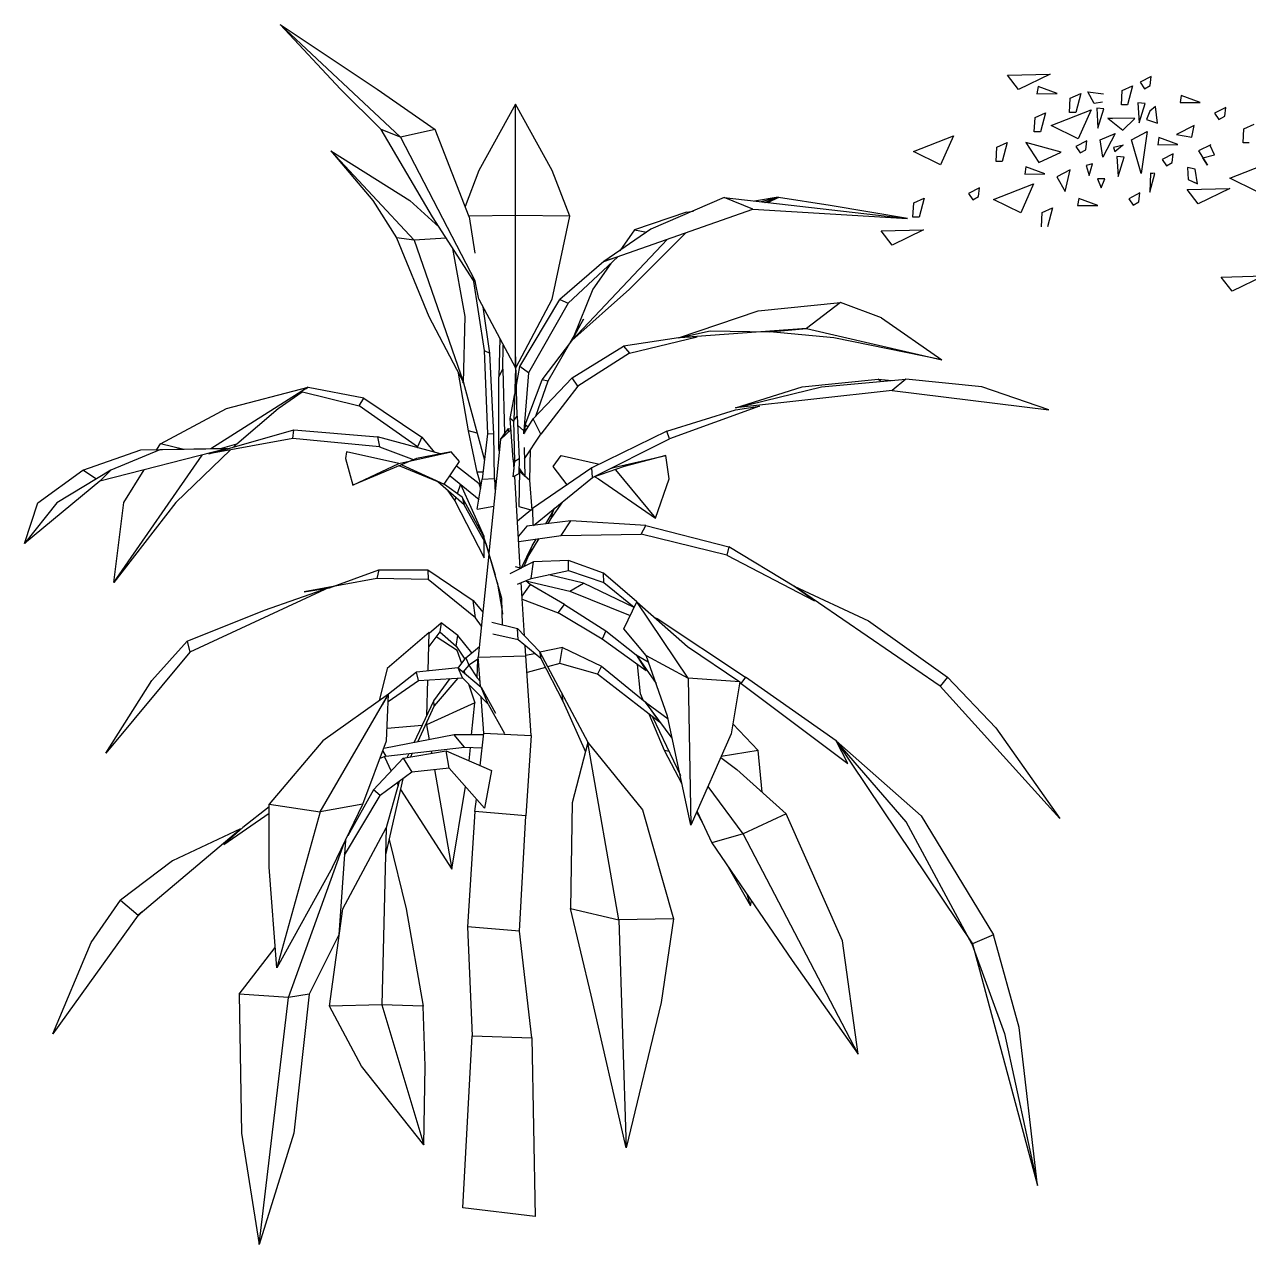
# Model space of a CAD drawing. Header units: millimetres. Extents: x 577 to 2337, y 236 to 943.
# Drawn here: x 816.012 to 817.396, y 705.875 to 707.254 of the extents above; entities that cross this region are included whole.
import ezdxf

# ---------------------------------------------------------------- set-up
doc = ezdxf.new("R2010")
doc.units = ezdxf.units.MM
doc.header["$LTSCALE"] = 0.01
doc.linetypes.add('SOLID_LINE', pattern=[0])
doc.layers.add('06-Furn', color=4, linetype='Continuous')

# ---------------------------------------------------------------- blocks, each defined once
blk = doc.blocks.new('Tree 27')
at = {"layer": '06-Furn', "color": 88, "linetype": 'SOLID_LINE'}
for p, q in [((843.0305, 567.3714), (843.0378, 567.4399)), ((843.2462, 567.1498), (843.286, 567.4061)), ((842.8644, 567.3417), (842.8608, 567.2659)), ((842.9078, 567.3092), (842.8644, 567.3417)), ((843.1028, 567.3244), (843.0305, 567.3714)), ((843.1209, 567.3569), (843.1028, 567.3244)), ((842.8608, 567.2659), (842.9078, 567.2695)), ((842.9078, 567.2695), (842.9078, 567.3092)), ((843.398, 567.2509), (843.2462, 567.1498)), ((842.7621, 567.2235), (842.6674, 567.1455)), ((842.702, 567.1183), (842.7621, 567.2235)), ((842.6674, 567.1455), (842.702, 567.1183)), ((842.8644, 567.1216), (842.8572, 567.0025)), ((842.9186, 567.0747), (842.8644, 567.1216)), ((843.0162, 567.1505), (843.0089, 567.0675)), ((843.0776, 567.1396), (843.0157, 567.145)), ((843.0595, 567.0693), (843.0776, 567.1396)), ((843.1768, 566.8915), (843.3001, 567.1172)), ((843.3001, 567.1172), (843.2842, 566.9058)), ((842.4778, 567.0458), (842.4742, 566.97)), ((842.5211, 567.0133), (842.4778, 567.0458)), ((842.8572, 567.0025), (842.9186, 567.0747)), ((842.9186, 567.0747), (842.9186, 567.0747)), ((843.0089, 567.0675), (843.1101, 567.0711)), ((843.1101, 567.0711), (843.0595, 567.0693)), ((843.7371, 566.8039), (843.8604, 567.0296)), ((843.8604, 567.0296), (843.8445, 566.8182)), ((842.4742, 566.97), (842.5211, 566.9736)), ((842.5211, 566.9736), (842.5211, 567.0133)), ((842.7415, 566.9375), (842.6476, 566.9772)), ((842.6476, 566.9772), (842.6548, 566.9339)), ((842.9138, 566.9781), (842.8191, 566.9001)), ((842.8538, 566.8729), (842.9138, 566.9781)), ((843.0956, 566.9953), (843.0631, 566.9592)), ((843.0631, 566.9592), (843.1282, 566.9267)), ((843.1788, 566.9628), (843.0956, 566.9953)), ((843.1282, 566.9267), (843.1788, 566.9628)), ((843.1788, 566.9628), (843.1535, 566.9447)), ((842.4633, 566.8509), (842.4706, 566.9195)), ((842.4706, 566.9195), (842.5537, 566.8365)), ((842.6006, 566.9321), (842.5753, 566.896)), ((842.5753, 566.896), (842.6837, 566.8419)), ((842.6837, 566.8419), (842.6006, 566.9321)), ((842.6548, 566.9339), (842.6873, 566.8906)), ((842.6873, 566.8906), (842.7415, 566.9375)), ((842.8191, 566.9001), (842.8538, 566.8729)), ((842.9475, 566.9267), (842.9439, 566.8509)), ((842.9909, 566.8942), (842.9475, 566.9267)), ((842.9909, 566.8545), (842.9909, 566.8942)), ((843.2842, 566.9058), (843.1768, 566.8915)), ((842.5356, 566.804), (842.4633, 566.8509)), ((842.5537, 566.8365), (842.5356, 566.804)), ((842.6476, 566.8329), (842.5645, 566.6921)), ((842.6729, 566.7354), (842.6476, 566.8329)), ((842.7488, 566.7499), (842.7524, 566.8581)), ((842.7524, 566.8581), (842.9547, 566.6993)), ((842.9439, 566.8509), (842.9909, 566.8545)), ((843.8445, 566.8182), (843.7371, 566.8039)), ((842.3658, 566.6669), (842.4233, 566.7437)), ((842.5645, 566.6921), (842.6729, 566.7354)), ((842.9547, 566.6993), (842.7488, 566.7499)), ((842.9945, 566.7715), (842.98, 566.7499)), ((842.98, 566.7499), (842.9872, 566.7607)), ((842.98, 566.7499), (843.0776, 566.6885)), ((843.0776, 566.6885), (842.9945, 566.7715)), ((842.4453, 566.6669), (842.3658, 566.6669)), ((842.4633, 566.7138), (842.4453, 566.6669)), ((842.5031, 566.7012), (842.4778, 566.6651)), ((842.4778, 566.6651), (842.5862, 566.6109)), ((842.5862, 566.6109), (842.5031, 566.7012)), ((842.5645, 566.6921), (842.5785, 566.7159)), ((842.6548, 566.5875), (842.6657, 566.6849)), ((842.6657, 566.6849), (842.7524, 566.5478)), ((842.7524, 566.6921), (842.7343, 566.6344)), ((842.7596, 566.6272), (842.7488, 566.6885)), ((842.8174, 566.6596), (842.7921, 566.6236)), ((842.9005, 566.5694), (842.8174, 566.6596)), ((842.3464, 566.5566), (842.3536, 566.6252)), ((842.3536, 566.6252), (842.4367, 566.5422)), ((842.4308, 566.3745), (842.4706, 566.6308)), ((842.4706, 566.6308), (842.5826, 566.4756)), ((842.7524, 566.5478), (842.6548, 566.5875)), ((842.7343, 566.6344), (842.7596, 566.6272)), ((842.7921, 566.6236), (842.9005, 566.5694)), ((843.0523, 566.6344), (843.0487, 566.5586)), ((843.0956, 566.6019), (843.0523, 566.6344)), ((843.0956, 566.5622), (843.0956, 566.6019)), ((842.0356, 566.2985), (842.1589, 566.5242)), ((842.1589, 566.5242), (842.143, 566.3127)), ((842.2815, 566.5017), (842.1868, 566.4238)), ((842.2215, 566.3965), (842.2815, 566.5017)), ((842.4186, 566.5097), (842.3464, 566.5566)), ((842.4367, 566.5422), (842.4186, 566.5097)), ((842.6187, 566.5153), (842.6151, 566.4395)), ((842.6621, 566.4828), (842.6187, 566.5153)), ((843.0487, 566.5586), (843.0956, 566.5622)), ((842.5826, 566.4756), (842.4308, 566.3745)), ((842.6151, 566.4395), (842.6621, 566.4431)), ((842.6621, 566.4431), (842.6621, 566.4828)), ((842.756, 566.4756), (842.7452, 566.4359)), ((842.7452, 566.4359), (842.8066, 566.4215)), ((842.8066, 566.4215), (842.756, 566.4756)), ((842.8716, 566.4936), (842.8499, 566.4539)), ((842.8499, 566.4539), (842.9078, 566.4467)), ((842.9078, 566.4467), (842.8716, 566.4936)), ((842.1868, 566.4238), (842.2215, 566.3965)), ((842.3406, 566.3141), (842.3478, 566.3827)), ((842.3478, 566.3827), (842.4309, 566.2997)), ((842.9897, 566.3754), (842.895, 566.2975)), ((842.9297, 566.2702), (842.9897, 566.3754)), ((842.143, 566.3127), (842.0356, 566.2985)), ((842.4128, 566.2672), (842.3406, 566.3141)), ((842.4309, 566.2997), (842.4128, 566.2672)), ((842.6006, 566.3457), (842.4416, 566.1905)), ((842.5862, 566.1977), (842.6006, 566.3457)), ((842.7199, 566.3385), (842.7163, 566.2482)), ((842.8174, 566.2482), (842.7199, 566.3385)), ((842.895, 566.2975), (842.9297, 566.2702)), ((842.7163, 566.2482), (842.8174, 566.2482)), ((842.4416, 566.1905), (842.5862, 566.1977)), ((842.6645, 566.195), (842.5698, 566.117)), ((842.6045, 566.0898), (842.6645, 566.195)), ((842.858, 566.0635), (842.8653, 566.1321)), ((842.8653, 566.1321), (842.9484, 566.0491)), ((842.3798, 566.0244), (842.387, 566.093)), ((842.387, 566.093), (842.4701, 566.0099)), ((842.5698, 566.117), (842.6045, 566.0898)), ((842.6425, 565.8499), (842.6823, 566.1061)), ((842.6823, 566.1061), (842.7943, 565.9509)), ((842.9303, 566.0166), (842.858, 566.0635)), ((842.452, 565.9775), (842.3798, 566.0244)), ((842.4701, 566.0099), (842.452, 565.9775)), ((842.7943, 565.9509), (842.6425, 565.8499)), ((842.1485, 565.5758), (842.1883, 565.832)), ((842.1883, 565.832), (842.3003, 565.6768)), ((842.5391, 565.8122), (842.5355, 565.7364)), ((842.5825, 565.7798), (842.5391, 565.8122)), ((842.5825, 565.7401), (842.5825, 565.7798)), ((842.5355, 565.7364), (842.5825, 565.7401)), ((842.3003, 565.6768), (842.1485, 565.5758)), ((842.419, 565.4214), (842.4262, 565.4899)), ((842.4262, 565.4899), (842.5093, 565.4069)), ((842.4912, 565.3745), (842.419, 565.4214)), ((842.5093, 565.4069), (842.4912, 565.3745)), ((842.4665, 565.1664), (842.5899, 565.3921)), ((842.5899, 565.3921), (842.5739, 565.1807)), ((842.5739, 565.1807), (842.4665, 565.1664))]:
    blk.add_line(p, q, dxfattribs=at)
blk = doc.blocks.new('gytj')
at = {"layer": '06-Furn', "color": 88, "linetype": 'ByBlock'}
for p, q in [((604.6965, 584.3707), (604.6284, 584.4437)), ((604.6284, 584.4437), (604.7381, 584.3707)), ((604.7643, 584.3164), (604.6284, 584.4437)), ((604.7425, 584.3248), (604.6965, 584.3707)), ((604.7381, 584.3707), (604.8035, 584.3248)), ((604.8944, 584.3535), (604.853, 584.2787)), ((604.8944, 584.0552), (604.8944, 584.3535)), ((604.9359, 584.2787), (604.8944, 584.3535)), ((604.7643, 584.3164), (604.7425, 584.3248)), ((604.8005, 584.2263), (604.7425, 584.3248)), ((604.8035, 584.3248), (604.7643, 584.3164)), ((604.8421, 584.2263), (604.8035, 584.3248)), ((604.7643, 584.3164), (604.8489, 584.1535)), ((604.6856, 584.3009), (604.7333, 584.2447)), ((604.7798, 584.2), (604.6856, 584.3009)), ((604.6856, 584.3009), (604.775, 584.2447)), ((604.853, 584.2787), (604.8377, 584.2378)), ((604.9557, 584.2269), (604.9359, 584.2787)), ((604.7333, 584.2447), (604.7601, 584.2024)), ((604.775, 584.2447), (604.8081, 584.2146)), ((605.1305, 584.248), (605.0475, 584.2123)), ((605.1628, 584.2349), (605.1305, 584.248)), ((605.1305, 584.248), (605.3375, 584.2244)), ((605.1914, 584.2484), (605.1646, 584.2439)), ((605.1914, 584.2484), (605.1722, 584.2431)), ((605.1759, 584.2426), (605.1914, 584.2484)), ((605.1766, 584.2426), (605.1918, 584.248)), ((605.1918, 584.248), (605.1794, 584.2422)), ((605.25, 584.2389), (605.1918, 584.248)), ((604.8469, 584.1542), (604.8005, 584.2263)), ((604.8944, 584.2278), (604.8419, 584.2269)), ((604.8421, 584.2263), (604.8484, 584.185)), ((604.9557, 584.2269), (604.8944, 584.2278)), ((604.9359, 584.1331), (604.9557, 584.2269)), ((604.9945, 584.1756), (605.1628, 584.2349)), ((605.0876, 584.2316), (605.029, 584.2117)), ((605.0876, 584.2316), (605.0957, 584.2328)), ((605.1628, 584.2349), (605.3375, 584.2244)), ((605.3375, 584.2244), (605.25, 584.2389)), ((605.0475, 584.2123), (604.9945, 584.1756)), ((604.7601, 584.2024), (604.7963, 584.1134)), ((604.7798, 584.2), (604.7601, 584.2024)), ((604.8162, 584.2021), (604.7798, 584.2)), ((604.7798, 584.2), (604.8356, 584.0388)), ((604.9581, 584.0863), (605.0658, 584.2006)), ((605.029, 584.2117), (605.0124, 584.1879)), ((605.0235, 584.1444), (605.0867, 584.2079)), ((605.029, 584.2117), (605.0429, 584.209)), ((604.8377, 584.1134), (604.8238, 584.1903)), ((604.9943, 584.1758), (604.9446, 584.1327)), ((604.954, 584.1287), (605.0102, 584.1809)), ((605.0024, 584.1733), (604.9819, 584.1444)), ((604.9952, 584.1759), (604.9943, 584.1758)), ((605.0102, 584.1809), (604.9956, 584.176)), ((605.0069, 584.1798), (605.0067, 584.1797)), ((604.8489, 584.1535), (604.8462, 584.1581)), ((604.8462, 584.1581), (604.8591, 584.0753)), ((604.853, 584.1331), (604.8489, 584.1535)), ((604.9581, 584.0863), (605.0235, 584.1444)), ((604.9819, 584.1444), (604.9596, 584.0896)), ((604.853, 584.1331), (604.8944, 584.0555)), ((604.8951, 584.0563), (604.9359, 584.1331)), ((604.8992, 584.0572), (604.9446, 584.1327)), ((604.9446, 584.1327), (604.954, 584.1287)), ((605.1689, 584.12), (605.2618, 584.1292)), ((605.2618, 584.1292), (605.2236, 584.1)), ((605.3082, 584.1121), (605.2618, 584.1292)), ((604.8654, 584.0723), (604.8578, 584.1245)), ((604.954, 584.1287), (604.909, 584.05)), ((605.0789, 584.0896), (605.1689, 584.12)), ((604.7963, 584.1134), (604.8356, 584.0388)), ((604.8356, 584.0388), (604.8377, 584.1134)), ((604.9714, 584.1104), (604.9311, 584.0404)), ((604.9581, 584.0859), (604.9714, 584.1104)), ((605.3082, 584.1121), (605.3763, 584.0646)), ((604.8768, 584.0886), (604.8755, 584.0452)), ((605.0787, 584.0894), (605.0165, 584.08)), ((605.0235, 584.0723), (605.0998, 584.0905)), ((605.0998, 584.0905), (605.0787, 584.0894)), ((605.2236, 584.1), (605.0789, 584.0896)), ((605.0789, 584.0896), (605.1146, 584.0975)), ((605.1146, 584.0975), (605.1818, 584.0961)), ((605.1818, 584.0961), (605.2236, 584.1)), ((605.2542, 584.0896), (605.1818, 584.0961)), ((605.2236, 584.1), (605.3763, 584.0646)), ((605.3763, 584.0646), (605.2542, 584.0896)), ((604.8591, 584.0753), (604.8654, 584.0723)), ((604.8591, 584.0753), (604.8628, 583.9811)), ((604.8803, 584.0542), (604.8807, 584.0813)), ((604.8962, 584.001), (604.8944, 584.0756)), ((604.9245, 584.0421), (604.9581, 584.0859)), ((604.9587, 584.0442), (605.0165, 584.08)), ((605.0165, 584.08), (605.0235, 584.0723)), ((604.87, 583.9807), (604.8654, 584.0723)), ((605.0235, 584.0723), (604.9651, 584.0349)), ((604.8412, 583.9844), (604.8301, 584.0494)), ((604.8755, 584.0452), (604.8803, 584.0542)), ((604.8803, 584.0542), (604.882, 583.9815)), ((604.8944, 584.0552), (604.8927, 583.996)), ((604.8944, 584.0555), (604.8944, 584.0552)), ((604.8955, 584.0359), (604.8992, 584.0572)), ((604.909, 584.05), (604.8992, 584.0572)), ((604.909, 584.05), (604.9038, 583.9845)), ((604.6601, 584.0337), (604.55, 583.964)), ((604.5676, 584.0094), (604.6601, 584.0337)), ((604.6601, 584.0334), (604.6522, 584.0287)), ((604.6579, 584.0321), (604.6601, 584.0337)), ((604.7231, 584.0211), (604.6601, 584.0334)), ((604.8356, 584.0384), (604.8351, 584.0396)), ((604.8356, 584.0388), (604.8356, 584.0384)), ((604.8356, 584.0384), (604.8593, 583.9513)), ((604.8757, 583.9646), (604.8755, 584.0452)), ((604.9055, 583.9911), (604.9245, 584.0421)), ((604.9145, 583.998), (604.9587, 584.0442)), ((604.9311, 584.0404), (604.9171, 584.0005)), ((604.9651, 584.0349), (604.9232, 583.9807)), ((604.9311, 584.0404), (604.9245, 584.0421)), ((604.9651, 584.0349), (604.9587, 584.0442)), ((605.143, 584.0102), (605.2402, 584.0341)), ((605.143, 584.0102), (605.2186, 584.0341)), ((605.2186, 584.0341), (605.3043, 584.0429)), ((605.2402, 584.0341), (605.3359, 584.0429)), ((605.3043, 584.0429), (605.3202, 584.0413)), ((605.3076, 584.0402), (605.3043, 584.0429)), ((605.3359, 584.0429), (605.3202, 584.0298)), ((605.4216, 584.0341), (605.3359, 584.0429)), ((605.4975, 584.0079), (605.4216, 584.0341)), ((604.6263, 584.0094), (604.6531, 584.0285)), ((604.6522, 584.0287), (604.7176, 584.0125)), ((604.7176, 584.0125), (604.7231, 584.0211)), ((604.7231, 584.0211), (604.7887, 583.9772)), ((604.8885, 583.9984), (604.8938, 584.026)), ((605.3202, 584.0298), (605.143, 584.0102)), ((605.3202, 584.0298), (605.4975, 584.0079)), ((604.4931, 583.9697), (604.5676, 584.0094)), ((604.5796, 583.9697), (604.6263, 584.0094)), ((604.7837, 583.9662), (604.7176, 584.0125)), ((605.0654, 583.9839), (605.143, 584.0079)), ((605.1704, 584.0122), (605.0686, 583.9752)), ((605.143, 584.0079), (605.1704, 584.0122)), ((604.8929, 583.9945), (604.8885, 583.9984)), ((604.8918, 583.9519), (604.8885, 583.9984)), ((604.8927, 583.996), (604.8962, 584.001)), ((604.8938, 583.9496), (604.8927, 583.996)), ((604.8962, 584.001), (604.8986, 583.9525)), ((604.9038, 583.9845), (604.8968, 583.9909)), ((604.904, 583.981), (604.9145, 583.998)), ((604.9055, 583.9911), (604.9045, 583.9818)), ((604.9088, 583.9886), (604.9055, 583.9911)), ((604.9232, 583.9807), (604.9145, 583.998)), ((604.5689, 583.9638), (604.6439, 583.9854)), ((604.6428, 583.9757), (604.6439, 583.9854)), ((604.6439, 583.9854), (604.7385, 583.9774)), ((604.7385, 583.9774), (604.7407, 583.9663)), ((604.8098, 583.9582), (604.7385, 583.9774)), ((604.7887, 583.9772), (604.7837, 583.9662)), ((604.7887, 583.9772), (604.8029, 583.96)), ((604.851, 583.9375), (604.8412, 583.9844)), ((604.851, 583.9818), (604.8412, 583.9844)), ((604.8628, 583.9811), (604.8567, 583.9296)), ((604.87, 583.9807), (604.8628, 583.9811)), ((604.8707, 583.9306), (604.87, 583.9807)), ((604.904, 583.981), (604.9038, 583.9845)), ((604.9047, 583.9525), (604.9232, 583.9807)), ((605.0654, 583.9839), (604.9808, 583.9424)), ((605.0686, 583.9752), (605.0654, 583.9839)), ((604.4054, 583.9399), (604.471, 583.9628)), ((604.5687, 583.9644), (604.4246, 583.9273)), ((604.4924, 583.9628), (604.437, 583.9399)), ((604.471, 583.9628), (604.5687, 583.9644)), ((604.4891, 583.9631), (604.4931, 583.9697)), ((604.5687, 583.9644), (604.4924, 583.9628)), ((604.5194, 583.9634), (604.4931, 583.9697)), ((604.6428, 583.9757), (604.5478, 583.9582)), ((604.5478, 583.9582), (604.5689, 583.9638)), ((604.5609, 583.9642), (604.5796, 583.9697)), ((604.5796, 583.9697), (604.5755, 583.9657)), ((604.7407, 583.9663), (604.6428, 583.9757)), ((604.7407, 583.9663), (604.7798, 583.9517)), ((604.7845, 583.965), (604.7837, 583.9662)), ((604.8768, 583.9672), (604.8757, 583.9646)), ((604.8761, 583.9616), (604.8757, 583.9646)), ((604.9042, 583.9653), (604.9049, 583.9332)), ((604.9106, 583.9287), (604.9114, 583.9628)), ((604.9816, 583.9315), (605.0686, 583.9752)), ((604.4403, 583.8128), (604.5401, 583.9569)), ((604.5724, 583.9627), (604.5105, 583.9034)), ((604.7034, 583.9604), (604.7021, 583.9529)), ((604.7021, 583.9529), (604.7106, 583.9229)), ((604.7625, 583.9474), (604.7034, 583.9604)), ((604.7763, 583.9504), (604.7106, 583.9229)), ((604.7625, 583.9474), (604.8216, 583.9604)), ((604.7824, 583.9529), (604.7763, 583.9504)), ((604.8216, 583.9604), (604.7824, 583.9529)), ((604.8101, 583.9581), (604.8098, 583.9582)), ((604.814, 583.9241), (604.831, 583.9496)), ((604.831, 583.9496), (604.8216, 583.9604)), ((604.8938, 583.9491), (604.8918, 583.9519)), ((604.892, 583.9322), (604.8938, 583.9496)), ((604.8986, 583.9525), (604.8938, 583.9496)), ((604.8986, 583.9525), (604.8984, 583.9357)), ((604.9369, 583.944), (604.9461, 583.9563)), ((604.9461, 583.9563), (604.9895, 583.9466)), ((605.0052, 583.943), (605.0643, 583.9563)), ((605.0643, 583.9563), (605.0172, 583.944)), ((605.0682, 583.9301), (605.0643, 583.9563)), ((604.3546, 583.9029), (604.4054, 583.9399)), ((604.437, 583.9399), (604.376, 583.9029)), ((604.4207, 583.9298), (604.4054, 583.9399)), ((604.437, 583.9399), (604.4246, 583.9273)), ((604.4518, 583.9034), (604.4747, 583.9402)), ((604.7106, 583.9229), (604.7625, 583.9474)), ((604.8142, 583.9238), (604.763, 583.9446)), ((604.7658, 583.9459), (604.814, 583.9241)), ((604.8534, 583.9246), (604.8277, 583.9445)), ((604.8578, 583.9375), (604.851, 583.9375)), ((604.8556, 583.922), (604.851, 583.9375)), ((604.8984, 583.9357), (604.892, 583.9322)), ((604.8988, 583.9386), (604.8984, 583.8987)), ((604.9049, 583.9332), (604.8986, 583.9424)), ((604.8988, 583.9386), (604.8992, 583.9413)), ((604.8988, 583.9386), (604.9106, 583.9287)), ((604.9808, 583.9424), (604.9136, 583.8965)), ((604.9529, 583.9232), (604.9369, 583.944)), ((604.9816, 583.9315), (604.9808, 583.9424)), ((605.0172, 583.944), (604.9825, 583.9318)), ((605.0019, 583.9416), (605.0052, 583.943)), ((605.0052, 583.943), (605.005, 583.943)), ((605.005, 583.943), (605.0052, 583.943)), ((605.0074, 583.9404), (605.0527, 583.8855)), ((604.4246, 583.9273), (604.3393, 583.8568)), ((604.8364, 583.9005), (604.8066, 583.9267)), ((604.8127, 583.9246), (604.8129, 583.9243)), ((604.8343, 583.9092), (604.8142, 583.9238)), ((604.8205, 583.9336), (604.8532, 583.9067)), ((604.8321, 583.9242), (604.8286, 583.9133)), ((604.8591, 583.8649), (604.8327, 583.9236)), ((604.8513, 583.8958), (604.8567, 583.9296)), ((604.8552, 583.9187), (604.8534, 583.9246)), ((604.8567, 583.9296), (604.8707, 583.9306)), ((604.8707, 583.9306), (604.8713, 583.914)), ((604.8726, 583.9268), (604.8709, 583.9289)), ((604.8711, 583.9228), (604.8722, 583.9228)), ((604.9132, 583.8945), (604.9106, 583.9287)), ((604.9149, 583.8775), (604.9816, 583.9315)), ((604.9843, 583.9324), (604.9882, 583.9301)), ((604.9882, 583.9301), (605.0527, 583.8855)), ((605.0527, 583.8855), (605.0682, 583.9301)), ((604.8181, 583.9165), (604.826, 583.9052)), ((604.826, 583.9052), (604.8271, 583.9086)), ((604.8578, 583.8661), (604.8343, 583.9092)), ((604.8343, 583.9092), (604.8364, 583.9005)), ((604.3393, 583.8568), (604.3546, 583.9029)), ((604.376, 583.9029), (604.3393, 583.8568)), ((604.4403, 583.8128), (604.4518, 583.9034)), ((604.5105, 583.9034), (604.4403, 583.8128)), ((604.826, 583.9052), (604.8591, 583.8409)), ((604.8617, 583.8553), (604.8364, 583.9005)), ((604.8513, 583.8958), (604.8698, 583.8992)), ((604.8966, 583.8826), (604.9119, 583.8949)), ((604.8984, 583.8987), (604.9132, 583.8945)), ((604.9132, 583.8959), (604.9136, 583.8965)), ((604.9136, 583.8965), (604.9141, 583.8774)), ((604.9372, 583.894), (604.9282, 583.8791)), ((604.9348, 583.8851), (604.9481, 583.9042)), ((604.9348, 583.8851), (604.9372, 583.894)), ((604.9372, 583.894), (604.9391, 583.8969)), ((604.957, 583.8826), (604.9073, 583.8766)), ((604.9315, 583.8795), (604.9348, 583.8851)), ((604.9461, 583.8661), (604.957, 583.8826)), ((605.0418, 583.8775), (604.957, 583.8826)), ((604.8617, 583.8553), (604.8578, 583.8661)), ((604.9073, 583.8766), (604.8977, 583.8651)), ((604.8981, 583.8591), (604.9461, 583.8661)), ((604.9461, 583.8661), (605.0366, 583.8677)), ((605.0366, 583.8677), (605.0418, 583.8775)), ((605.1332, 583.8436), (605.0366, 583.8677)), ((605.0418, 583.8775), (605.1356, 583.8532)), ((604.8591, 583.8625), (604.8591, 583.8649)), ((604.8591, 583.8409), (604.8591, 583.8598)), ((604.8604, 583.8576), (604.8713, 583.8216)), ((604.879, 583.7948), (604.8617, 583.8553)), ((604.9014, 583.8295), (604.9132, 583.8545)), ((604.9208, 583.8625), (604.909, 583.8435)), ((604.909, 583.8435), (604.9132, 583.8545)), ((604.9132, 583.8545), (604.918, 583.8619)), ((605.1356, 583.8532), (605.1332, 583.8436)), ((605.209, 583.8088), (605.1356, 583.8532)), ((604.909, 583.8435), (604.9038, 583.8308)), ((605.1332, 583.8436), (605.2326, 583.7921)), ((604.6843, 583.807), (604.7399, 583.8271)), ((604.7399, 583.8271), (604.7377, 583.8176)), ((604.7399, 583.8271), (604.7952, 583.8273)), ((604.7952, 583.8273), (604.7957, 583.8162)), ((604.7952, 583.8273), (604.8465, 583.7925)), ((604.9147, 583.8363), (604.8879, 583.8228)), ((604.8942, 583.8308), (604.9008, 583.8292)), ((604.9123, 583.8176), (604.9147, 583.8363)), ((604.9123, 583.8176), (604.9544, 583.8264)), ((604.9542, 583.8376), (604.9147, 583.8363)), ((604.9938, 583.8233), (604.9542, 583.8376)), ((604.9544, 583.8264), (604.9542, 583.8376)), ((604.9544, 583.8264), (604.9943, 583.813)), ((604.7377, 583.8176), (604.6557, 583.8023)), ((604.7957, 583.8162), (604.7377, 583.8176)), ((604.8491, 583.7729), (604.7957, 583.8162)), ((604.8737, 583.8133), (604.8792, 583.7806)), ((604.8966, 583.8109), (604.9123, 583.8176)), ((604.906, 583.8148), (604.9557, 583.8031)), ((604.9112, 583.8105), (604.906, 583.8148)), ((604.9714, 583.8121), (604.9321, 583.8216)), ((604.9557, 583.8031), (604.9714, 583.8121)), ((605.0285, 583.7845), (604.9714, 583.8121)), ((605.0316, 583.791), (604.9938, 583.8233)), ((604.9943, 583.813), (604.9938, 583.8233)), ((604.9943, 583.813), (605.0287, 583.785)), ((604.6838, 583.8071), (604.5264, 583.734)), ((604.6106, 583.7817), (604.6838, 583.8071)), ((604.6557, 583.8023), (604.6843, 583.807)), ((604.9112, 583.8105), (604.9018, 583.7974)), ((604.9498, 583.7882), (604.9112, 583.8105)), ((604.9557, 583.8031), (605.0242, 583.7755)), ((605.2326, 583.7921), (605.209, 583.8088)), ((605.3747, 583.6959), (605.2095, 583.8087)), ((605.2095, 583.8087), (605.2934, 583.7696)), ((604.8465, 583.7925), (604.8576, 583.7793)), ((604.8491, 583.7729), (604.8465, 583.7925)), ((604.8796, 583.7651), (604.879, 583.7948)), ((604.9021, 583.7939), (604.9426, 583.7787)), ((604.9426, 583.7787), (604.9498, 583.7882)), ((604.9498, 583.7882), (604.9967, 583.7581)), ((605.017, 583.7607), (605.0316, 583.791)), ((605.0316, 583.791), (605.0889, 583.7407)), ((605.0896, 583.7048), (605.0316, 583.791)), ((604.5231, 583.7467), (604.6106, 583.7817)), ((604.8561, 583.7636), (604.8491, 583.7729)), ((604.8792, 583.7806), (604.8796, 583.7772)), ((604.9923, 583.7488), (604.9426, 583.7787)), ((605.0516, 583.7734), (605.0545, 583.7721)), ((605.0545, 583.7721), (605.0538, 583.7715)), ((605.0545, 583.7721), (605.1545, 583.706)), ((605.2934, 583.7696), (605.383, 583.706)), ((604.7968, 583.7565), (604.7494, 583.7156)), ((604.7957, 583.7129), (604.7968, 583.7565)), ((604.809, 583.7572), (604.7963, 583.7404)), ((604.7968, 583.7556), (604.8103, 583.7674)), ((604.7974, 583.7561), (604.7968, 583.7565)), ((604.8103, 583.7674), (604.809, 583.7572)), ((604.809, 583.7572), (604.8275, 583.7409)), ((604.8292, 583.7528), (604.8103, 583.7674)), ((604.8678, 583.768), (604.8968, 583.7608)), ((604.8968, 583.7608), (604.9215, 583.7349)), ((604.8973, 583.748), (604.8968, 583.7608)), ((604.9967, 583.7581), (604.9923, 583.7488)), ((604.9967, 583.7581), (605.0307, 583.7313)), ((605.042, 583.7303), (605.017, 583.7607)), ((604.4832, 583.7022), (604.5231, 583.7467)), ((604.5231, 583.7467), (604.5264, 583.734)), ((604.8286, 583.7362), (604.8048, 583.7514)), ((604.8275, 583.7409), (604.8292, 583.7528)), ((604.8452, 583.7335), (604.8292, 583.7528)), ((604.8973, 583.748), (604.8689, 583.7545)), ((604.923, 583.7269), (604.8973, 583.748)), ((605.042, 583.7131), (604.9923, 583.7488)), ((604.5264, 583.734), (604.4313, 583.6201)), ((604.8275, 583.7409), (604.8371, 583.7263)), ((604.8336, 583.7214), (604.8286, 583.7362)), ((604.8297, 583.7162), (604.8382, 583.7279)), ((604.8382, 583.7279), (604.8537, 583.7405)), ((604.8382, 583.7279), (604.8417, 583.7195)), ((604.906, 583.7307), (604.9158, 583.7328)), ((604.9215, 583.7349), (604.9762, 583.6324)), ((604.9215, 583.7349), (604.923, 583.7269)), ((604.9474, 583.7394), (604.9219, 583.734)), ((604.9444, 583.7213), (604.9474, 583.7394)), ((604.9474, 583.7394), (604.9917, 583.7182)), ((605.0307, 583.7313), (605.042, 583.7131)), ((605.0309, 583.7311), (605.0311, 583.7307)), ((605.0309, 583.7311), (605.0446, 583.7233)), ((605.0309, 583.7311), (605.0534, 583.6986)), ((605.0662, 583.6619), (605.042, 583.7303)), ((605.042, 583.7303), (605.0896, 583.7048)), ((605.0889, 583.7407), (605.148, 583.7008)), ((604.7494, 583.7156), (604.7403, 583.6791)), ((604.8295, 583.7163), (604.7824, 583.7116)), ((604.8345, 583.7052), (604.8295, 583.7163)), ((604.8295, 583.7163), (604.8558, 583.6945)), ((604.8417, 583.7195), (604.8351, 583.7116)), ((604.8526, 583.7265), (604.8417, 583.7195)), ((604.8417, 583.7195), (604.8417, 583.7194)), ((604.8417, 583.7194), (604.851, 583.705)), ((604.851, 583.705), (604.8517, 583.7254)), ((604.8517, 583.7254), (604.8515, 583.7258)), ((604.8517, 583.7254), (604.8528, 583.7238)), ((604.9282, 583.7169), (604.9075, 583.7111)), ((604.923, 583.7269), (604.9483, 583.678)), ((604.9444, 583.7213), (604.9308, 583.7175)), ((604.9871, 583.7094), (604.9444, 583.7213)), ((604.9917, 583.7182), (604.9871, 583.7094)), ((604.9917, 583.7182), (605.0412, 583.6779)), ((605.0357, 583.6869), (605.0322, 583.7201)), ((604.4313, 583.6201), (604.4832, 583.7022)), ((604.7505, 583.6785), (604.7848, 583.702)), ((604.7824, 583.7116), (604.7508, 583.6868)), ((604.7848, 583.702), (604.7824, 583.7116)), ((604.7848, 583.702), (604.8345, 583.7052)), ((604.7944, 583.6626), (604.7954, 583.7026)), ((604.802, 583.6792), (604.8207, 583.7043)), ((604.8292, 583.7048), (604.8024, 583.6736)), ((604.8635, 583.6753), (604.8345, 583.7052)), ((604.8375, 583.7097), (604.8364, 583.7131)), ((604.851, 583.705), (604.8545, 583.7013)), ((605.0573, 583.655), (604.9871, 583.7094)), ((605.148, 583.7008), (605.0896, 583.7048)), ((605.0896, 583.7048), (605.0928, 583.5386)), ((605.148, 583.7008), (605.1382, 583.6418)), ((605.1545, 583.706), (605.1491, 583.6989)), ((605.2568, 583.6341), (605.1545, 583.706)), ((605.383, 583.706), (605.3747, 583.6959)), ((605.383, 583.706), (605.4373, 583.6488)), ((604.6738, 583.5537), (604.7508, 583.6866)), ((604.7508, 583.6866), (604.6766, 583.6341)), ((604.7508, 583.6868), (604.7438, 583.6741)), ((604.7486, 583.6341), (604.7508, 583.6866)), ((604.8415, 583.6982), (604.8484, 583.6767)), ((604.8558, 583.6945), (604.8718, 583.6652)), ((604.8635, 583.6753), (604.8558, 583.6945)), ((604.9483, 583.678), (604.9472, 583.6866)), ((605.0388, 583.6798), (605.0357, 583.6869)), ((605.148, 583.6997), (605.2701, 583.6084)), ((605.5099, 583.546), (605.3747, 583.6959)), ((604.78, 583.632), (604.802, 583.6792)), ((604.8024, 583.6736), (604.7837, 583.6326)), ((604.8484, 583.6767), (604.7939, 583.6521)), ((604.8024, 583.6736), (604.802, 583.6792)), ((604.8449, 583.6407), (604.8484, 583.6767)), ((604.8635, 583.6753), (604.882, 583.6424)), ((604.9483, 583.678), (604.9736, 583.6214)), ((605.0412, 583.6779), (605.0573, 583.655)), ((605.0717, 583.6369), (605.0416, 583.6776)), ((605.0416, 583.6776), (605.0422, 583.6764)), ((605.0416, 583.6776), (605.0669, 583.6589)), ((605.063, 583.6231), (605.0455, 583.6641)), ((605.0494, 583.661), (605.0808, 583.5946)), ((605.0928, 583.5386), (605.0662, 583.6619)), ((604.7492, 583.6481), (604.7891, 583.6516)), ((604.7926, 583.6519), (604.7939, 583.6521)), ((604.7939, 583.6521), (604.7941, 583.6553)), ((604.7939, 583.6521), (604.797, 583.6352)), ((605.1689, 583.6231), (605.1401, 583.653)), ((605.4373, 583.6488), (605.5099, 583.546)), ((604.6766, 583.6341), (604.6158, 583.5622)), ((604.7218, 583.5622), (604.7486, 583.6341)), ((604.8253, 583.6407), (604.7455, 583.6253)), ((604.8587, 583.6407), (604.8253, 583.6407)), ((604.8367, 583.6267), (604.8253, 583.6407)), ((604.9762, 583.6321), (604.9585, 583.5639)), ((604.9764, 583.6316), (604.9762, 583.6324)), ((604.9762, 583.6324), (604.9762, 583.6321)), ((605.0111, 583.4316), (604.9762, 583.6321)), ((604.9762, 583.6321), (605.0379, 583.5558)), ((605.1382, 583.6418), (605.0928, 583.5386)), ((605.2701, 583.6084), (605.2568, 583.6341)), ((605.257, 583.6338), (605.3529, 583.5493)), ((605.3361, 583.5422), (605.257, 583.6338)), ((605.257, 583.6338), (605.4109, 583.4046)), ((604.7444, 583.6224), (604.7479, 583.6167)), ((604.7479, 583.6167), (604.8367, 583.6267)), ((604.7675, 583.6143), (604.8162, 583.6225)), ((604.7719, 583.615), (604.7741, 583.6195)), ((604.7778, 583.6199), (604.7758, 583.6156)), ((604.7992, 583.6224), (604.7996, 583.6197)), ((604.8162, 583.6225), (604.8672, 583.6003)), ((604.8196, 583.6032), (604.8162, 583.6225)), ((604.8367, 583.6267), (604.8569, 583.626)), ((604.8421, 583.6112), (604.8436, 583.6265)), ((605.083, 583.5849), (605.063, 583.6231)), ((605.068, 583.622), (605.063, 583.6231)), ((605.1689, 583.6231), (605.1271, 583.6161)), ((605.1733, 583.5758), (605.1689, 583.6231)), ((604.734, 583.5786), (604.7675, 583.6143)), ((604.7479, 583.6167), (604.7412, 583.6139)), ((604.7464, 583.6159), (604.754, 583.5998)), ((604.7675, 583.6143), (604.7771, 583.5986)), ((604.8196, 583.6032), (604.7771, 583.5986)), ((604.8593, 583.5577), (604.8196, 583.6032)), ((605.1266, 583.6151), (605.1447, 583.6017)), ((604.7771, 583.5986), (604.7416, 583.5721)), ((604.7671, 583.591), (604.7475, 583.5049)), ((604.8029, 583.6014), (604.8223, 583.4889)), ((604.8672, 583.6003), (604.8593, 583.5577)), ((605.1447, 583.6017), (605.2003, 583.5514)), ((604.734, 583.5786), (604.7048, 583.5267)), ((604.7416, 583.5721), (604.734, 583.5786)), ((604.7479, 583.5333), (604.7634, 583.5883)), ((604.7606, 583.5861), (604.7619, 583.583)), ((604.7645, 583.579), (604.8223, 583.4889)), ((604.8223, 583.4889), (604.838, 583.5823)), ((605.1517, 583.5288), (605.1122, 583.5823)), ((604.6158, 583.5622), (604.6738, 583.5537)), ((604.6158, 583.4911), (604.6158, 583.5622)), ((604.7218, 583.5622), (604.6738, 583.5537)), ((604.6875, 583.4911), (604.7218, 583.5622)), ((604.7013, 583.5046), (604.7416, 583.5721)), ((604.9585, 583.5639), (604.9566, 583.4445)), ((604.5648, 583.5166), (604.6158, 583.552)), ((604.6158, 583.5592), (604.5861, 583.5361)), ((604.6738, 583.5537), (604.6245, 583.3775)), ((605.0379, 583.5558), (605.0732, 583.4326)), ((605.1042, 583.5441), (605.0994, 583.5532)), ((605.0998, 583.5541), (605.1164, 583.5187)), ((605.2003, 583.5514), (605.1517, 583.5288)), ((605.264, 583.4078), (605.2003, 583.5514)), ((605.3529, 583.5493), (605.4349, 583.4148)), ((604.4678, 583.4369), (604.5835, 583.5344)), ((604.5835, 583.5344), (604.5068, 583.4984)), ((604.5861, 583.5361), (604.5648, 583.5166)), ((604.6991, 583.444), (604.7481, 583.5357)), ((604.7481, 583.5357), (604.7433, 583.3355)), ((604.7481, 583.5357), (604.7484, 583.5348)), ((605.1059, 583.5412), (605.1042, 583.5441)), ((605.4103, 583.4045), (605.3361, 583.5422)), ((604.7024, 583.5217), (604.6947, 583.4146)), ((604.7516, 583.5223), (604.771, 583.444)), ((605.1517, 583.5288), (605.1164, 583.5187)), ((605.2819, 583.2797), (605.1517, 583.5288)), ((604.638, 583.3439), (604.7013, 583.5193)), ((605.1164, 583.5187), (605.2071, 583.3856)), ((604.5068, 583.4984), (604.4479, 583.4537)), ((605.1332, 583.4941), (605.1602, 583.4474)), ((604.6245, 583.3775), (604.6158, 583.4911)), ((604.6875, 583.4911), (604.6245, 583.3775)), ((604.4148, 583.4059), (604.4479, 583.4537)), ((604.4479, 583.4537), (604.4678, 583.4369)), ((605.1602, 583.4474), (605.1567, 583.4596)), ((605.1602, 583.4474), (605.1613, 583.453)), ((604.4693, 583.4377), (604.4658, 583.4339)), ((604.4723, 583.4407), (604.4678, 583.4369)), ((604.4678, 583.4369), (604.4693, 583.4377)), ((604.4693, 583.4377), (604.4723, 583.4407)), ((604.473, 583.4411), (604.4723, 583.4407)), ((604.684, 583.3341), (604.6991, 583.444)), ((604.771, 583.444), (604.79, 583.3341)), ((604.9566, 583.4445), (605.0111, 583.4316)), ((604.9801, 583.3463), (604.9566, 583.4445)), ((604.4678, 583.4369), (604.3714, 583.3028)), ((605.0732, 583.4326), (605.0111, 583.4316)), ((605.0111, 583.4316), (605.0196, 583.1739)), ((605.0732, 583.4326), (605.0593, 583.3382)), ((604.6947, 583.4146), (604.6611, 583.3474)), ((605.4109, 583.4046), (605.4074, 583.4101)), ((605.4349, 583.4148), (605.4109, 583.4046)), ((605.4639, 583.31), (605.4349, 583.4148)), ((604.3714, 583.3028), (604.4148, 583.4059)), ((604.5822, 583.3474), (604.6228, 583.4003)), ((605.2819, 583.2797), (605.264, 583.4078)), ((605.4109, 583.4046), (605.4103, 583.4045)), ((605.4103, 583.4045), (605.4471, 583.3031)), ((605.4109, 583.4046), (605.4844, 583.1313)), ((605.4125, 583.3985), (605.4109, 583.4046)), ((605.2071, 583.3856), (605.2819, 583.2797)), ((604.638, 583.3439), (604.5822, 583.3474)), ((604.5822, 583.3474), (604.5846, 583.1905)), ((604.6047, 583.0646), (604.638, 583.3439)), ((604.6611, 583.3474), (604.638, 583.3439)), ((604.6611, 583.3474), (604.6437, 583.1905)), ((605.0196, 583.1739), (604.9801, 583.3463)), ((604.7433, 583.3355), (604.684, 583.3341)), ((604.7204, 583.2661), (604.684, 583.3341)), ((604.79, 583.3341), (604.7433, 583.3355)), ((604.7433, 583.3355), (604.7907, 583.1771)), ((604.7922, 583.2661), (604.79, 583.3341)), ((605.0593, 583.3382), (605.0196, 583.1739)), ((605.4471, 583.3031), (605.4844, 583.1313)), ((605.4844, 583.1313), (605.4639, 583.31)), ((604.7907, 583.1771), (604.7204, 583.2661)), ((604.7907, 583.1771), (604.7922, 583.2661)), ((604.5846, 583.1905), (604.6047, 583.0646)), ((604.6437, 583.1905), (604.6047, 583.0646))]:
    blk.add_line(p, q, dxfattribs=at)
at = {"layer": '06-Furn', "color": 34, "linetype": 'ByBlock'}
for p, q in [((604.8774, 583.9746), (604.8864, 583.9869)), ((604.8896, 583.9857), (604.8774, 583.9746)), ((604.8816, 583.9801), (604.882, 583.9815)), ((604.882, 583.9815), (604.8822, 583.9789)), ((604.8864, 583.9869), (604.8894, 583.9863)), ((604.8866, 583.9829), (604.8864, 583.9869)), ((604.8774, 583.9746), (604.8643, 583.8461)), ((604.8929, 583.9407), (604.8923, 583.9513)), ((604.8999, 583.8294), (604.8936, 583.9328)), ((604.8643, 583.8449), (604.8524, 583.7286)), ((604.9047, 583.7526), (604.901, 583.8128)), ((604.8524, 583.7286), (604.906, 583.7299)), ((604.855, 583.6953), (604.8524, 583.7286)), ((604.906, 583.7299), (604.9053, 583.7413)), ((604.9123, 583.6401), (604.906, 583.7299)), ((604.8587, 583.6426), (604.8558, 583.6832)), ((604.8545, 583.6058), (604.8587, 583.6426)), ((604.8587, 583.6426), (604.9123, 583.6401)), ((604.9123, 583.6401), (604.906, 583.549)), ((604.8486, 583.554), (604.8504, 583.568)), ((604.8486, 583.554), (604.8401, 583.4236)), ((604.906, 583.549), (604.8486, 583.554)), ((604.899, 583.4186), (604.906, 583.549)), ((604.8401, 583.4236), (604.8454, 583.3006)), ((604.899, 583.4186), (604.8401, 583.4236)), ((604.913, 583.2981), (604.899, 583.4186)), ((604.8351, 583.1062), (604.8454, 583.3006)), ((604.8454, 583.3006), (604.913, 583.2981)), ((604.913, 583.2981), (604.9165, 583.0964)), ((604.9165, 583.0964), (604.8351, 583.1062))]:
    blk.add_line(p, q, dxfattribs=at)

msp = doc.modelspace()

# ---------------------------------------------------------------- block references
at = {"layer": '06-Furn', "color": 241, "xscale": 0.187151540592833, "yscale": 0.187151540592833, "zscale": 0.187151540592833, "rotation": 300.0820673481535}
msp.add_blockref('Tree 27', (646.425, 790.4359), dxfattribs=at)
at = {"layer": '06-Furn'}
msp.add_blockref('gytj', (211.6724, 122.8104), dxfattribs=at)

doc.saveas('drawing.dxf')
